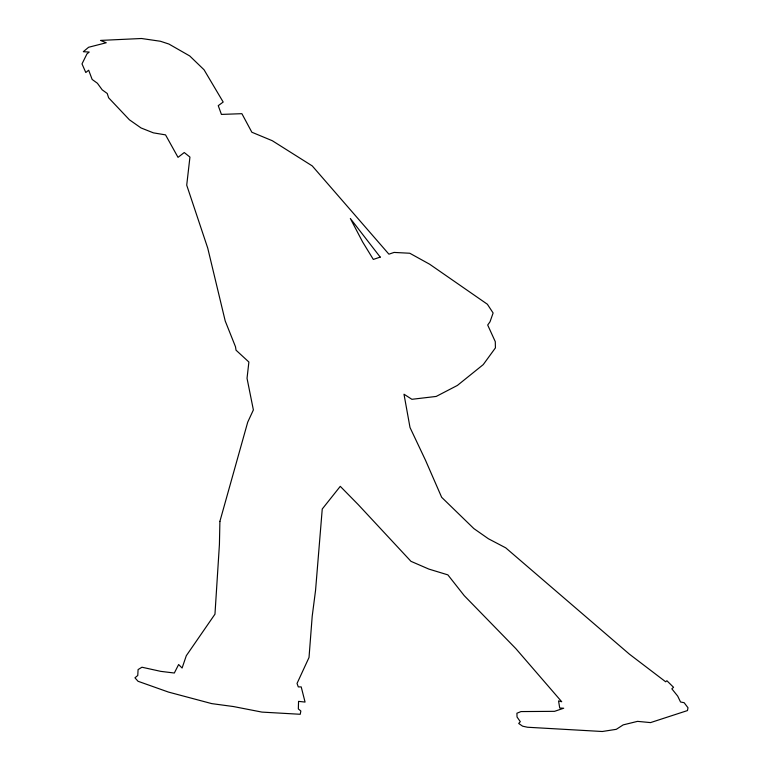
<?xml version="1.0" encoding="UTF-8"?>
<svg xmlns="http://www.w3.org/2000/svg" width="770" height="770" viewBox="0 0 770 770"><rect width="100%" height="100%" fill="white"/><g stroke="black" fill="none" stroke-linecap="round" stroke-linejoin="round"><path stroke-width="1.16" d="M219.902 521.357L219.421 544.486L214.965 614.171L186.311 655.693L182.095 668.023L178.63 664.529L174.328 673.019L160.747 671.363L141.959 667.224L138.09 669.573L137.763 675.492L134.942 677.802L138.042 681.277L168.486 692.086L211.788 703.626L233.483 706.552L261.925 712.096L300.223 714.281L300.858 711.008L298.337 708.939L298.558 701.364L305.064 702.076L301.214 686.917L298.288 686.888L297.037 683.433L309.02 657.484L312.206 616.241L315.556 590.34L322.245 509.018L340.273 486.342L358.233 504.619L410.968 561.33L428.832 569.078L447.87 574.872L464.233 595.653L515.833 648.619L561.715 701.73L558.558 700.912L559.723 708.034L563.698 708.236L554.554 711.336L520.992 711.576L516.911 713.232L517.045 717.014L520.308 721.673L518.691 723.463L522.618 726.177L527.46 727.236L602.275 731.5L616.298 729.325L623.2 724.878L637.531 721.365L650.534 722.597L687.456 710.575L687.995 707.755L684.135 702.702L680.545 701.999L677.687 696.09L671.835 688.803L673.558 687.312L666.907 680.747L665.665 681.787L629.408 654.163L505.717 547.836L488.401 538.759L473.858 528.586L441.662 497.314L425.521 460.296L410.015 427.523L403.99 394.211L411.892 399.303L436.205 396.435L457.39 385.433L483.233 364.624L495.428 347.876L495.283 341.668L487.689 325.017L490.009 321.822L493.118 312.986L487.381 304.246L429.65 264.226L409.765 253.243L394.086 252.425L388.908 254.177L312.245 165.916L272.291 140.718L251.848 132.228L241.895 113.681L221.423 114.412L218.247 105.663L223.185 102.044L204.04 69.762L189.709 55.941L168.909 44.044L160.439 41.262L141.468 38.5L100.514 40.415L106.25 42.764L88.598 47.268L83.295 51.706L89.224 52.052L86.943 53.91L82.005 63.881L85.797 72.505L88.666 70.224L92.159 79.454L97.415 83.266L102.198 89.84L107.242 93.488L108.618 97.78L129.408 119.793L141.054 127.955L153.394 132.854L165.54 134.875L178.024 157.35L184.251 152.537L189.94 157.08L186.715 185.156L207.736 248.123L225.215 320.975L235.505 346.789L236.024 350.177L248.883 362.025L247.035 378.291L253.378 409.929L247.709 422.181L219.902 521.357M380.216 257.103L373.325 259.432L362.593 241.905L350.34 218.488L380.216 257.103"/></g></svg>
